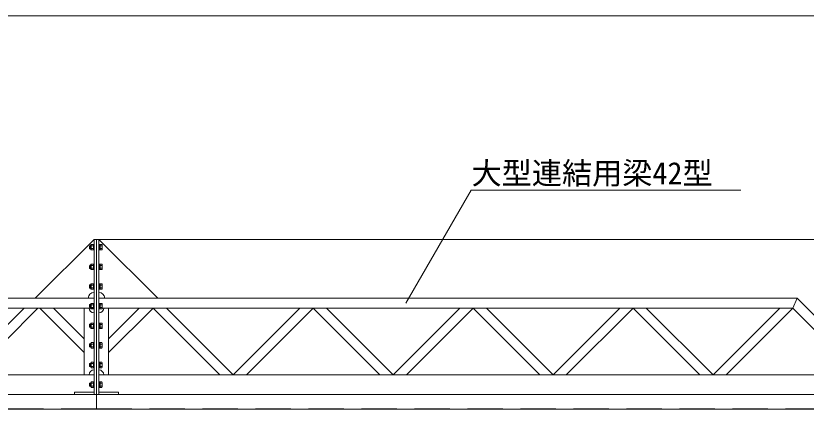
# Model space of a CAD drawing. Units: millimetres, scale not verified. Extents: x -16120 to 16120, y -26100 to 26100.
# Drawn here: x -3261 to 766, y -16723 to -14719 of the extents above; entities that cross this region are included whole.
import ezdxf
from ezdxf.enums import TextEntityAlignment as Align

# ---------------------------------------------------------------- set-up
doc = ezdxf.new("R2010")
doc.units = ezdxf.units.MM
doc.header["$LTSCALE"] = 150
doc.linetypes.add('DASHED1', pattern=[1.8, 1.2, -0.6])
for name, color, linetype, lineweight in [('0-6_ﾎﾞﾙﾄ類', 134, 'Continuous', 18), ('0-B_寸法', 134, 'Continuous', 18), ('0-D_大型中間梁51', 134, 'Continuous', 18), ('1-0_大型連結用梁42', 134, 'Continuous', 18), ('1-B_文字', 134, 'Continuous', 18)]:
    doc.layers.add(name, color=color, linetype=linetype, lineweight=lineweight)
doc.styles.add('ＭＳ ゴシック', font='')
doc.styles.get('ＭＳ ゴシック').set_extended_font_data('MS Gothic')

msp = doc.modelspace()

# ---------------------------------------------------------------- linework, layer by layer
at = {"layer": '0-6_ﾎﾞﾙﾄ類'}
for p, q in [((-2884.3, -15890), (-2886.3, -15892)), ((-2886.3, -15904), (-2886.3, -15892)), ((-2884.3, -15906), (-2886.3, -15904)), ((-2878.3, -15891.2), (-2885.5, -15891.2)), ((-2878.3, -15904.8), (-2885.5, -15904.8)), ((-2884.3, -15906), (-2884.3, -15890)), ((-2878.3, -15890), (-2884.3, -15890)), ((-2878.3, -15906), (-2884.3, -15906)), ((-2876.9, -15884.1), (-2878.3, -15886.5)), ((-2878.3, -15886.5), (-2878.3, -15909.5)), ((-2866.6, -15884.1), (-2876.9, -15884.1)), ((-2866.6, -15891.1), (-2876.9, -15891.1)), ((-2866.6, -15904.9), (-2876.9, -15904.9)), ((-2866.6, -15884.1), (-2865.3, -15886.5)), ((-2865.3, -15886.5), (-2865.3, -15909.5)), ((-2834.3, -15896.8), (-2838.3, -15897.9)), ((-2834.3, -15898.1), (-2838.3, -15899.2)), ((-2831.3, -15911.8), (-2831.3, -15884.1)), ((-2831.3, -15884.1), (-2822.6, -15884.1)), ((-2831.3, -15891.1), (-2822.6, -15891.1)), ((-2831.3, -15904.9), (-2822.6, -15904.9)), ((-2821.3, -15886.5), (-2822.6, -15884.1)), ((-2821.3, -15909.5), (-2821.3, -15886.5)), ((-2876.9, -15911.8), (-2878.3, -15909.5)), ((-2866.6, -15911.8), (-2876.9, -15911.8)), ((-2866.6, -15911.8), (-2865.3, -15909.5)), ((-2831.3, -15911.8), (-2822.6, -15911.8)), ((-2821.3, -15909.5), (-2822.6, -15911.8)), ((-2876.9, -15984.2), (-2878.3, -15986.5)), ((-2878.3, -15986.5), (-2878.3, -16009.5)), ((-2866.6, -15984.2), (-2876.9, -15984.2)), ((-2866.6, -15984.2), (-2865.3, -15986.5)), ((-2865.3, -15986.5), (-2865.3, -16009.5)), ((-2831.3, -16011.9), (-2831.3, -15984.2)), ((-2831.3, -15984.2), (-2822.6, -15984.2)), ((-2821.3, -15986.5), (-2822.6, -15984.2)), ((-2821.3, -16009.5), (-2821.3, -15986.5)), ((-2884.3, -15990), (-2886.3, -15992)), ((-2886.3, -16004), (-2886.3, -15992)), ((-2884.3, -16006), (-2886.3, -16004)), ((-2878.3, -15991.2), (-2885.5, -15991.2)), ((-2878.3, -16004.8), (-2885.5, -16004.8)), ((-2884.3, -16006), (-2884.3, -15990)), ((-2878.3, -15990), (-2884.3, -15990)), ((-2878.3, -16006), (-2884.3, -16006)), ((-2876.9, -16011.9), (-2878.3, -16009.5)), ((-2866.6, -15991.1), (-2876.9, -15991.1)), ((-2866.6, -16004.9), (-2876.9, -16004.9)), ((-2866.6, -16011.9), (-2876.9, -16011.9)), ((-2866.6, -16011.9), (-2865.3, -16009.5)), ((-2834.3, -15996.8), (-2838.3, -15997.9)), ((-2834.3, -15998.1), (-2838.3, -15999.2)), ((-2831.3, -15991.1), (-2822.6, -15991.1)), ((-2831.3, -16004.9), (-2822.6, -16004.9)), ((-2831.3, -16011.9), (-2822.6, -16011.9)), ((-2821.3, -16009.5), (-2822.6, -16011.9)), ((-2884.3, -16090), (-2886.3, -16092)), ((-2886.3, -16104), (-2886.3, -16092)), ((-2884.3, -16106), (-2886.3, -16104)), ((-2878.3, -16091.2), (-2885.5, -16091.2)), ((-2878.3, -16104.8), (-2885.5, -16104.8)), ((-2884.3, -16106), (-2884.3, -16090)), ((-2878.3, -16090), (-2884.3, -16090)), ((-2878.3, -16106), (-2884.3, -16106)), ((-2876.9, -16084.1), (-2878.3, -16086.5)), ((-2878.3, -16086.5), (-2878.3, -16109.5)), ((-2866.6, -16084.1), (-2876.9, -16084.1)), ((-2866.6, -16091.1), (-2876.9, -16091.1)), ((-2866.6, -16104.9), (-2876.9, -16104.9)), ((-2866.6, -16084.1), (-2865.3, -16086.5)), ((-2865.3, -16086.5), (-2865.3, -16109.5)), ((-2834.3, -16096.8), (-2838.3, -16097.9)), ((-2834.3, -16098.1), (-2838.3, -16099.2)), ((-2831.3, -16111.9), (-2831.3, -16084.1)), ((-2831.3, -16084.1), (-2822.6, -16084.1)), ((-2831.3, -16091.1), (-2822.6, -16091.1)), ((-2831.3, -16104.9), (-2822.6, -16104.9)), ((-2821.3, -16086.5), (-2822.6, -16084.1)), ((-2821.3, -16109.5), (-2821.3, -16086.5)), ((-2876.9, -16111.9), (-2878.3, -16109.5)), ((-2866.6, -16111.9), (-2876.9, -16111.9)), ((-2866.6, -16111.9), (-2865.3, -16109.5)), ((-2831.3, -16111.9), (-2822.6, -16111.9)), ((-2821.3, -16109.5), (-2822.6, -16111.9)), ((-2876.9, -16184.1), (-2878.3, -16186.5)), ((-2878.3, -16186.5), (-2878.3, -16209.5)), ((-2866.6, -16184.1), (-2876.9, -16184.1)), ((-2866.6, -16184.1), (-2865.3, -16186.5)), ((-2865.3, -16186.5), (-2865.3, -16209.5)), ((-2831.3, -16211.8), (-2831.3, -16184.1)), ((-2831.3, -16184.1), (-2822.6, -16184.1)), ((-2821.3, -16186.5), (-2822.6, -16184.1)), ((-2821.3, -16209.5), (-2821.3, -16186.5)), ((-2884.3, -16190), (-2886.3, -16192)), ((-2886.3, -16204), (-2886.3, -16192)), ((-2884.3, -16206), (-2886.3, -16204)), ((-2878.3, -16191.2), (-2885.5, -16191.2)), ((-2878.3, -16204.8), (-2885.5, -16204.8)), ((-2884.3, -16206), (-2884.3, -16190)), ((-2878.3, -16190), (-2884.3, -16190)), ((-2878.3, -16206), (-2884.3, -16206)), ((-2876.9, -16211.8), (-2878.3, -16209.5)), ((-2866.6, -16191.1), (-2876.9, -16191.1)), ((-2866.6, -16204.9), (-2876.9, -16204.9)), ((-2866.6, -16211.8), (-2876.9, -16211.8)), ((-2866.6, -16211.8), (-2865.3, -16209.5)), ((-2834.3, -16196.8), (-2838.3, -16197.9)), ((-2834.3, -16198.1), (-2838.3, -16199.2)), ((-2831.3, -16191.1), (-2822.6, -16191.1)), ((-2831.3, -16204.9), (-2822.6, -16204.9)), ((-2831.3, -16211.8), (-2822.6, -16211.8)), ((-2821.3, -16209.5), (-2822.6, -16211.8)), ((-2884.3, -16290), (-2886.3, -16292)), ((-2886.3, -16304), (-2886.3, -16292)), ((-2884.3, -16306), (-2886.3, -16304)), ((-2878.3, -16291.2), (-2885.5, -16291.2)), ((-2878.3, -16304.8), (-2885.5, -16304.8)), ((-2884.3, -16306), (-2884.3, -16290)), ((-2878.3, -16290), (-2884.3, -16290)), ((-2878.3, -16306), (-2884.3, -16306)), ((-2876.9, -16284.2), (-2878.3, -16286.5)), ((-2878.3, -16286.5), (-2878.3, -16309.5)), ((-2876.9, -16311.9), (-2878.3, -16309.5)), ((-2866.6, -16284.2), (-2876.9, -16284.2)), ((-2866.6, -16291.1), (-2876.9, -16291.1)), ((-2866.6, -16304.9), (-2876.9, -16304.9)), ((-2866.6, -16284.2), (-2865.3, -16286.5)), ((-2866.6, -16311.9), (-2865.3, -16309.5)), ((-2865.3, -16286.5), (-2865.3, -16309.5)), ((-2834.3, -16296.8), (-2838.3, -16297.9)), ((-2834.3, -16298.1), (-2838.3, -16299.2)), ((-2831.3, -16311.9), (-2831.3, -16284.2)), ((-2831.3, -16284.2), (-2822.6, -16284.2)), ((-2831.3, -16291.1), (-2822.6, -16291.1)), ((-2831.3, -16304.9), (-2822.6, -16304.9)), ((-2821.3, -16286.5), (-2822.6, -16284.2)), ((-2821.3, -16309.5), (-2822.6, -16311.9)), ((-2821.3, -16309.5), (-2821.3, -16286.5)), ((-2866.6, -16311.9), (-2876.9, -16311.9)), ((-2831.3, -16311.9), (-2822.6, -16311.9)), ((-2884.3, -16390), (-2886.3, -16392)), ((-2884.3, -16406), (-2884.3, -16390)), ((-2878.3, -16390), (-2884.3, -16390)), ((-2876.9, -16384.1), (-2878.3, -16386.5)), ((-2878.3, -16386.5), (-2878.3, -16409.5)), ((-2866.6, -16384.1), (-2876.9, -16384.1)), ((-2866.6, -16384.1), (-2865.3, -16386.5)), ((-2865.3, -16386.5), (-2865.3, -16409.5)), ((-2831.3, -16411.9), (-2831.3, -16384.1)), ((-2831.3, -16384.1), (-2822.6, -16384.1)), ((-2821.3, -16386.5), (-2822.6, -16384.1)), ((-2821.3, -16409.5), (-2821.3, -16386.5)), ((-2886.3, -16404), (-2886.3, -16392)), ((-2884.3, -16406), (-2886.3, -16404)), ((-2878.3, -16391.2), (-2885.5, -16391.2)), ((-2878.3, -16404.8), (-2885.5, -16404.8)), ((-2878.3, -16406), (-2884.3, -16406)), ((-2876.9, -16411.9), (-2878.3, -16409.5)), ((-2866.6, -16391.1), (-2876.9, -16391.1)), ((-2866.6, -16404.9), (-2876.9, -16404.9)), ((-2866.6, -16411.9), (-2876.9, -16411.9)), ((-2866.6, -16411.9), (-2865.3, -16409.5)), ((-2834.3, -16396.8), (-2838.3, -16397.9)), ((-2834.3, -16398.1), (-2838.3, -16399.2)), ((-2831.3, -16391.1), (-2822.6, -16391.1)), ((-2831.3, -16404.9), (-2822.6, -16404.9)), ((-2831.3, -16411.9), (-2822.6, -16411.9)), ((-2821.3, -16409.5), (-2822.6, -16411.9)), ((-2884.3, -16490), (-2886.3, -16492)), ((-2886.3, -16504), (-2886.3, -16492)), ((-2884.3, -16506), (-2886.3, -16504)), ((-2878.3, -16491.2), (-2885.5, -16491.2)), ((-2878.3, -16504.8), (-2885.5, -16504.8)), ((-2884.3, -16506), (-2884.3, -16490)), ((-2878.3, -16490), (-2884.3, -16490)), ((-2878.3, -16506), (-2884.3, -16506)), ((-2876.9, -16484.1), (-2878.3, -16486.5)), ((-2878.3, -16486.5), (-2878.3, -16509.5)), ((-2876.9, -16511.8), (-2878.3, -16509.5)), ((-2866.6, -16484.1), (-2876.9, -16484.1)), ((-2866.6, -16491.1), (-2876.9, -16491.1)), ((-2866.6, -16504.9), (-2876.9, -16504.9)), ((-2866.6, -16484.1), (-2865.3, -16486.5)), ((-2866.6, -16511.8), (-2865.3, -16509.5)), ((-2865.3, -16486.5), (-2865.3, -16509.5)), ((-2834.3, -16496.8), (-2838.3, -16497.9)), ((-2834.3, -16498.1), (-2838.3, -16499.2)), ((-2831.3, -16511.8), (-2831.3, -16484.1)), ((-2831.3, -16484.1), (-2822.6, -16484.1)), ((-2831.3, -16491.1), (-2822.6, -16491.1)), ((-2831.3, -16504.9), (-2822.6, -16504.9)), ((-2821.3, -16486.5), (-2822.6, -16484.1)), ((-2821.3, -16509.5), (-2822.6, -16511.8)), ((-2821.3, -16509.5), (-2821.3, -16486.5)), ((-2866.6, -16511.8), (-2876.9, -16511.8)), ((-2831.3, -16511.8), (-2822.6, -16511.8)), ((-2884.3, -16590), (-2886.3, -16592)), ((-2886.3, -16604), (-2886.3, -16592)), ((-2878.3, -16591.2), (-2885.5, -16591.2)), ((-2884.3, -16606), (-2884.3, -16590)), ((-2878.3, -16590), (-2884.3, -16590)), ((-2876.9, -16584.2), (-2878.3, -16586.5)), ((-2878.3, -16586.5), (-2878.3, -16609.5)), ((-2866.6, -16584.2), (-2876.9, -16584.2)), ((-2866.6, -16591.1), (-2876.9, -16591.1)), ((-2866.6, -16584.2), (-2865.3, -16586.5)), ((-2865.3, -16586.5), (-2865.3, -16609.5)), ((-2831.3, -16611.9), (-2831.3, -16584.2)), ((-2831.3, -16584.2), (-2822.6, -16584.2)), ((-2831.3, -16591.1), (-2822.6, -16591.1)), ((-2821.3, -16586.5), (-2822.6, -16584.2)), ((-2821.3, -16609.5), (-2821.3, -16586.5)), ((-2884.3, -16606), (-2886.3, -16604)), ((-2878.3, -16604.8), (-2885.5, -16604.8)), ((-2878.3, -16606), (-2884.3, -16606)), ((-2876.9, -16611.9), (-2878.3, -16609.5)), ((-2866.6, -16604.9), (-2876.9, -16604.9)), ((-2866.6, -16611.9), (-2876.9, -16611.9)), ((-2866.6, -16611.9), (-2865.3, -16609.5)), ((-2834.3, -16596.8), (-2838.3, -16597.9)), ((-2834.3, -16598.1), (-2838.3, -16599.2)), ((-2831.3, -16604.9), (-2822.6, -16604.9)), ((-2831.3, -16611.9), (-2822.6, -16611.9)), ((-2821.3, -16609.5), (-2822.6, -16611.9))]:
    msp.add_line(p, q, dxfattribs=at)
for points in [[(-2865.3, -15884), (-2862.3, -15884), (-2862.3, -15912), (-2865.3, -15912)], [(-2834.3, -15884), (-2834.3, -15912), (-2838.3, -15912), (-2838.3, -15884)], [(-2831.3, -15912), (-2834.3, -15912), (-2834.3, -15884), (-2831.3, -15884)], [(-2865.3, -15984), (-2862.3, -15984), (-2862.3, -16012), (-2865.3, -16012)], [(-2834.3, -15984), (-2834.3, -16012), (-2838.3, -16012), (-2838.3, -15984)], [(-2831.3, -16012), (-2834.3, -16012), (-2834.3, -15984), (-2831.3, -15984)], [(-2865.3, -16084), (-2862.3, -16084), (-2862.3, -16112), (-2865.3, -16112)], [(-2834.3, -16084), (-2834.3, -16112), (-2838.3, -16112), (-2838.3, -16084)], [(-2831.3, -16112), (-2834.3, -16112), (-2834.3, -16084), (-2831.3, -16084)], [(-2865.3, -16184), (-2862.3, -16184), (-2862.3, -16212), (-2865.3, -16212)], [(-2834.3, -16184), (-2834.3, -16212), (-2838.3, -16212), (-2838.3, -16184)], [(-2831.3, -16212), (-2834.3, -16212), (-2834.3, -16184), (-2831.3, -16184)], [(-2865.3, -16284), (-2862.3, -16284), (-2862.3, -16312), (-2865.3, -16312)], [(-2834.3, -16284), (-2834.3, -16312), (-2838.3, -16312), (-2838.3, -16284)], [(-2831.3, -16312), (-2834.3, -16312), (-2834.3, -16284), (-2831.3, -16284)], [(-2865.3, -16384), (-2862.3, -16384), (-2862.3, -16412), (-2865.3, -16412)], [(-2834.3, -16384), (-2834.3, -16412), (-2838.3, -16412), (-2838.3, -16384)], [(-2831.3, -16412), (-2834.3, -16412), (-2834.3, -16384), (-2831.3, -16384)], [(-2865.3, -16484), (-2862.3, -16484), (-2862.3, -16512), (-2865.3, -16512)], [(-2834.3, -16484), (-2834.3, -16512), (-2838.3, -16512), (-2838.3, -16484)], [(-2831.3, -16512), (-2834.3, -16512), (-2834.3, -16484), (-2831.3, -16484)], [(-2865.3, -16584), (-2862.3, -16584), (-2862.3, -16612), (-2865.3, -16612)], [(-2834.3, -16584), (-2834.3, -16612), (-2838.3, -16612), (-2838.3, -16584)], [(-2831.3, -16612), (-2834.3, -16612), (-2834.3, -16584), (-2831.3, -16584)]]:
    msp.add_lwpolyline(points, close=True, dxfattribs=at)
for centre, radius, start, end in [((-2871.8, -15887.6), 6.13, 145.616, 214.384), ((-2855, -15898), 22.9, 162.412, 197.588), ((-2871.8, -15908.4), 6.13, 145.616, 214.384), ((-2871.7, -15887.6), 6.13, 325.616, 34.384), ((-2888.5, -15898), 22.9, 342.412, 17.588), ((-2871.7, -15908.4), 6.13, 325.616, 34.384), ((-2827.7, -15887.6), 6.13, 325.616, 34.384), ((-2844.5, -15898), 22.9, 342.412, 17.588), ((-2827.7, -15908.4), 6.13, 325.616, 34.384), ((-2871.8, -15987.6), 6.13, 145.616, 214.384), ((-2871.7, -15987.6), 6.13, 325.616, 34.384), ((-2827.7, -15987.6), 6.13, 325.616, 34.384), ((-2855, -15998), 22.9, 162.412, 197.588), ((-2871.8, -16008.4), 6.13, 145.616, 214.384), ((-2888.5, -15998), 22.9, 342.412, 17.588), ((-2871.7, -16008.4), 6.13, 325.616, 34.384), ((-2844.5, -15998), 22.9, 342.412, 17.588), ((-2827.7, -16008.4), 6.13, 325.616, 34.384), ((-2871.8, -16087.6), 6.13, 145.616, 214.384), ((-2855, -16098), 22.9, 162.412, 197.588), ((-2871.8, -16108.4), 6.13, 145.616, 214.384), ((-2871.7, -16087.6), 6.13, 325.616, 34.384), ((-2888.5, -16098), 22.9, 342.412, 17.588), ((-2871.7, -16108.4), 6.13, 325.616, 34.384), ((-2827.7, -16087.6), 6.13, 325.616, 34.384), ((-2844.5, -16098), 22.9, 342.412, 17.588), ((-2827.7, -16108.4), 6.13, 325.616, 34.384), ((-2871.8, -16187.6), 6.13, 145.616, 214.384), ((-2871.7, -16187.6), 6.13, 325.616, 34.384), ((-2827.7, -16187.6), 6.13, 325.616, 34.384), ((-2855, -16198), 22.9, 162.412, 197.588), ((-2871.8, -16208.4), 6.13, 145.616, 214.384), ((-2888.5, -16198), 22.9, 342.412, 17.588), ((-2871.7, -16208.4), 6.13, 325.616, 34.384), ((-2844.5, -16198), 22.9, 342.412, 17.588), ((-2827.7, -16208.4), 6.13, 325.616, 34.384), ((-2871.8, -16287.6), 6.13, 145.616, 214.384), ((-2855, -16298), 22.9, 162.412, 197.588), ((-2871.8, -16308.4), 6.13, 145.616, 214.384), ((-2871.7, -16287.6), 6.13, 325.616, 34.384), ((-2888.5, -16298), 22.9, 342.412, 17.588), ((-2871.7, -16308.4), 6.13, 325.616, 34.384), ((-2827.7, -16287.6), 6.13, 325.616, 34.384), ((-2844.5, -16298), 22.9, 342.412, 17.588), ((-2827.7, -16308.4), 6.13, 325.616, 34.384), ((-2871.8, -16387.6), 6.13, 145.616, 214.384), ((-2871.7, -16387.6), 6.13, 325.616, 34.384), ((-2827.7, -16387.6), 6.13, 325.616, 34.384), ((-2855, -16398), 22.9, 162.412, 197.588), ((-2871.8, -16408.4), 6.13, 145.616, 214.384), ((-2888.5, -16398), 22.9, 342.412, 17.588), ((-2871.7, -16408.4), 6.13, 325.616, 34.384), ((-2844.5, -16398), 22.9, 342.412, 17.588), ((-2827.7, -16408.4), 6.13, 325.616, 34.384), ((-2871.8, -16487.6), 6.13, 145.616, 214.384), ((-2855, -16498), 22.9, 162.412, 197.588), ((-2871.8, -16508.4), 6.13, 145.616, 214.384), ((-2871.7, -16487.6), 6.13, 325.616, 34.384), ((-2888.5, -16498), 22.9, 342.412, 17.588), ((-2871.7, -16508.4), 6.13, 325.616, 34.384), ((-2827.7, -16487.6), 6.13, 325.616, 34.384), ((-2844.5, -16498), 22.9, 342.412, 17.588), ((-2827.7, -16508.4), 6.13, 325.616, 34.384), ((-2871.8, -16587.6), 6.13, 145.616, 214.384), ((-2855, -16598), 22.9, 162.412, 197.588), ((-2871.7, -16587.6), 6.13, 325.616, 34.384), ((-2888.5, -16598), 22.9, 342.412, 17.588), ((-2827.7, -16587.6), 6.13, 325.616, 34.384), ((-2844.5, -16598), 22.9, 342.412, 17.588), ((-2871.8, -16608.4), 6.13, 145.616, 214.384), ((-2871.7, -16608.4), 6.13, 325.616, 34.384), ((-2827.7, -16608.4), 6.13, 325.616, 34.384)]:
    msp.add_arc(centre, radius, start, end, dxfattribs=at)
at = {"layer": '0-B_寸法'}
for p, q in [((-12062.3, -14719.2), (1261.7, -14719.2)), ((-2837.3, -15858), (2730.7, -15858))]:
    msp.add_line(p, q, dxfattribs=at)
at = {"layer": '0-D_大型中間梁51'}
msp.add_line((-2862.3, -16523), (-2862.3, -16233), dxfattribs=at)
at = {"layer": '0-D_大型中間梁51', "linetype": 'DASHED1'}
msp.add_line((-2850.3, -16721), (-4350.3, -16721), dxfattribs=at)
at = {"layer": '0-D_大型中間梁51'}
for points in [[(-2862.3, -16128), (-2862.3, -15858), (-3162.3, -16158), (-2892.3, -16158)], [(-7921.3, -16208), (-2862.3, -16208), (-2862.3, -16158), (-7938.3, -16158), (-7938.3, -16208)], [(-2887.3, -16208), (-2912.3, -16208), (-2912.3, -16548), (-2887.3, -16548)], [(-4350.3, -16648), (-2850.3, -16648), (-2850.3, -16723), (-4350.3, -16723), (-4350.3, -16718)]]:
    msp.add_lwpolyline(points, dxfattribs=at)
for points in [[(-2862.3, -15858), (-2850.3, -15858), (-2850.3, -16648), (-2862.3, -16648)], [(-3218.8, -16208), (-3556.8, -16548), (-3486.8, -16548), (-3148.8, -16208)], [(-2912.3, -16434.5), (-2912.3, -16364.5), (-3068.8, -16208), (-3138.8, -16208)], [(-7938.3, -16648), (-2862.3, -16648), (-2862.3, -16548), (-7938.3, -16548)], [(-2862.3, -16648), (-2962.3, -16648), (-2962.3, -16636), (-2862.3, -16636)]]:
    msp.add_lwpolyline(points, close=True, dxfattribs=at)
for centre, radius, start, end in [((-2862.3, -16158), 30, 90, 180), ((-2862.3, -16208), 25, 180, 270), ((-2862.3, -16548), 25, 90, 180)]:
    msp.add_arc(centre, radius, start, end, dxfattribs=at)
at = {"layer": '1-0_大型連結用梁42'}
msp.add_line((-2838.3, -16233), (-2838.3, -16523), dxfattribs=at)
at = {"layer": '1-0_大型連結用梁42', "linetype": 'DASHED1'}
msp.add_line((-2850.3, -16721), (1279.7, -16721), dxfattribs=at)
at = {"layer": '1-0_大型連結用梁42'}
for points in [[(-2850.3, -16648), (-2838.3, -16648), (-2838.3, -15858), (-2850.3, -15858)], [(1110.2, -16548), (1038.7, -16548), (698.7, -16208), (720.2, -16158)], [(-2788.3, -16435), (-2561.3, -16208), (-2632, -16208), (-2788.3, -16364.3)], [(-2153.8, -16548), (-2493.8, -16208), (-2561.3, -16208), (-2221.3, -16548)], [(-2153.8, -16548), (-1813.8, -16208), (-1746.3, -16208), (-2086.3, -16548)], [(-1338.8, -16548), (-1678.8, -16208), (-1746.3, -16208), (-1406.3, -16548)], [(-1338.8, -16548), (-998.8, -16208), (-931.3, -16208), (-1271.3, -16548)], [(-523.8, -16548), (-863.8, -16208), (-931.3, -16208), (-591.3, -16548)], [(-523.8, -16548), (-183.8, -16208), (-116.3, -16208), (-456.3, -16548)], [(291.2, -16548), (-48.8, -16208), (-116.3, -16208), (223.7, -16548)], [(291.2, -16548), (631.2, -16208), (698.7, -16208), (358.7, -16548)], [(-2738.3, -16648), (-2738.3, -16636), (-2838.3, -16636), (-2838.3, -16648)]]:
    msp.add_lwpolyline(points, close=True, dxfattribs=at)
for points in [[(-2838.3, -16128), (-2838.3, -15858), (-2538.3, -16158), (-2808.3, -16158)], [(-2838.3, -16208), (-2838.3, -16158), (720.2, -16158), (698.7, -16208), (-2821.3, -16208)], [(-2813.3, -16548), (-2788.3, -16548), (-2788.3, -16208), (-2813.3, -16208)], [(1049.7, -16548), (-2838.3, -16548), (-2838.3, -16648), (1049.7, -16648)], [(1049.7, -16648), (-2850.3, -16648), (-2850.3, -16723), (1124.7, -16723)]]:
    msp.add_lwpolyline(points, dxfattribs=at)
for centre, radius, start, end in [((-2838.3, -16158), 30, 0, 90), ((-2838.3, -16208), 25, 270, 360), ((-2838.3, -16548), 25, 0, 90)]:
    msp.add_arc(centre, radius, start, end, dxfattribs=at)
at = {"layer": '1-B_文字'}
msp.add_line((-940.7, -15607.7), (432.9, -15607.7), dxfattribs=at)
msp.add_lwpolyline([(-1273.2, -16182.7), (-941.2, -15607.7), (-940.7, -15607.7)], dxfattribs=at)

# ---------------------------------------------------------------- texts
at = {"layer": '1-B_文字', "style": 'ＭＳ ゴシック'}
msp.add_text('大型連結用梁42型', height=112.6, dxfattribs=at).set_placement((-939.1, -15610.9), align=Align.BOTTOM_LEFT)

doc.saveas('drawing.dxf')
